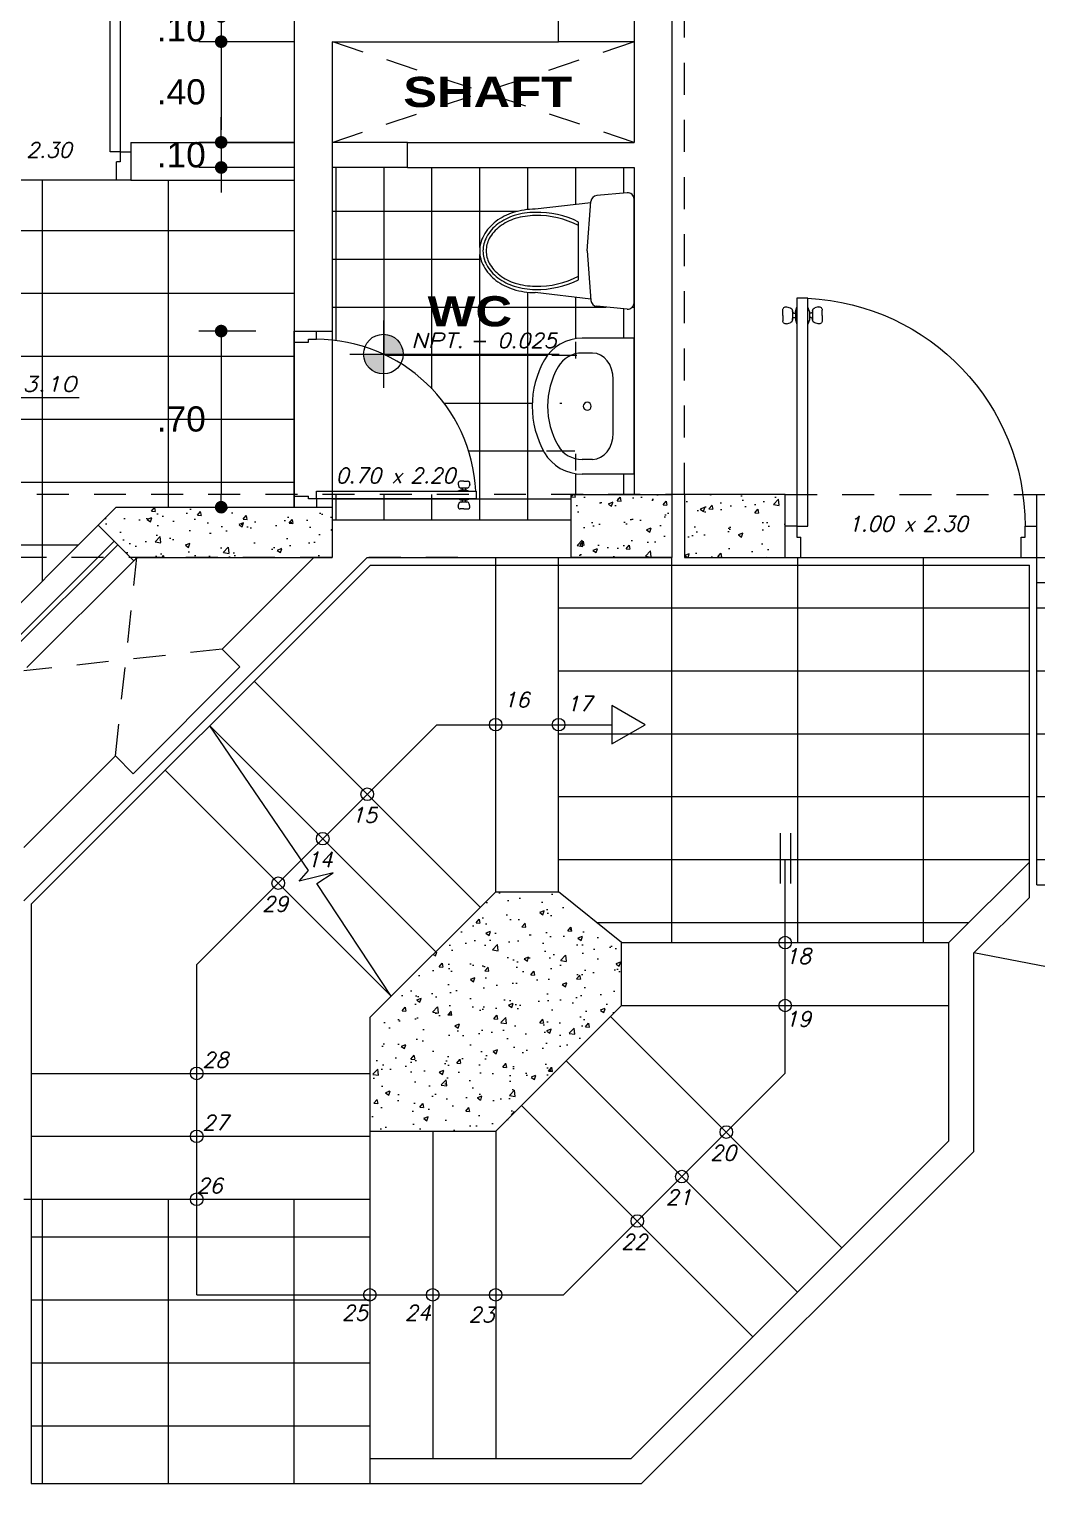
# Model space of a CAD drawing. Header units: millimetres. Extents: x 2178 to 2304, y 1220 to 1359.
# Drawn here: x 2192.02 to 2196.02, y 1290.29 to 1296.07 of the extents above; entities that cross this region are included whole.
import ezdxf
from ezdxf.enums import TextEntityAlignment as Align

# ---------------------------------------------------------------- set-up
doc = ezdxf.new("R2010")
doc.units = ezdxf.units.MM
doc.linetypes.add('HIDDEN', pattern=[9.524999999999999, 6.35, -3.175])
doc.layers.get('0').update_dxf_attribs({"lineweight": 0})
for name, color, linetype, lineweight in [('carpinteria', 12, 'Continuous', 5), ('COTAS', 40, 'Continuous', 20), ('Mobiliario', 52, 'Continuous', 5), ('PLUMA 1', 46, 'Continuous', 13), ('PLUMA 2', 94, 'Continuous', 15), ('PLUMA 7', 10, 'Continuous', 0), ('PLUMA4', 160, 'Continuous', 40), ('PROY', 13, 'HIDDEN', 13), ('TEXTO', 5, 'Continuous', 18), ('TEXTOS', 42, 'Continuous', 13)]:
    doc.layers.add(name, color=color, linetype=linetype, lineweight=lineweight)
doc.layers.add('pisos....', color=7, linetype='Continuous', lineweight=5, true_color=0x7c7f7e)
doc.styles.add('ARIAL', font='arial.ttf')
doc.styles.add('ARIAL-N', font='arialbd.ttf')
doc.styles.add('SIMPLEX', font='simplex.shx', dxfattribs={"width": 1.2, "oblique": 15})
doc.dimstyles.new('RPM 50', dxfattribs={"dimtxt": 0.1, "dimasz": 0.05, "dimexe": 0.08849999999999973, "dimexo": 0.1535, "dimgap": 0.07099999999999997, "dimtad": 2, "dimtih": 1, "dimtoh": 1, "dimzin": 4, "dimdsep": 46, "dimtxsty": 'ARIAL', "dimblk": 'DOT', "dimcen": 0.4, "dimdle": 0.25, "dimclrd": 8, "dimclre": 8, "dimclrt": 9, "dimadec": 0, "dimazin": 0, "dimtfac": 1, "dimtix": 1, "dimtmove": 0, "dimatfit": 3, "dimldrblk": 'DOT', "dimfxl": 0.5, "dimfxlon": 1, "dimlwd": 0, "dimlwe": 0, "dimarcsym": 0})
pattern_1 = [(0, (1020.136031399712, -473.2546719146419), (0, 0.1905), []), (90, (1020.136031399712, -473.2546719146419), (-0.1905, 1.166437552015814e-17), [])]
pattern_2 = [(49.99999999999999, (1025.586031399713, -476.7046719146419), (0.182184668996004, -0.01593908553890309), [0.01905, -0.20955]), (355, (1025.586031399713, -476.7046719146419), (-0.03524342142496934, 0.1910568452390352), [0.01524, -0.16764058417]), (100.4514447, (1025.601213406713, -476.7060001681421), (0.1469412470903533, 0.1751177519121951), [0.01619000879999998, -0.1780902445999998]), (46.18420000000001, (1025.586031399713, -476.653871914642), (0.2710790408921299, -0.04204232793272715), [0.028575, -0.314325]), (96.63555760999992, (1025.608621299713, -476.657375414642), (0.237404134051503, 0.2474261245977215), [0.02428502314, -0.26713560816]), (351.1841511700001, (1025.586031399713, -476.653871914642), (0.237404134064977, 0.2474261245855326), [0.02285996707, -0.25145973192]), (21, (1025.611431399713, -476.666571914642), (0.1516143912691325, -0.1022651981870876), [0.01905, -0.20955]), (326.0000000000001, (1025.611431399713, -476.666571914642), (0.06180202834764707, 0.1841879661223193), [0.01524, -0.16764]), (71.45144499999999, (1025.624065932313, -476.6750940145419), (0.2134164192787162, 0.08192276888590524), [0.0161900088, -0.1780899376]), (37.50000000000001, (1025.586031399713, -476.7046719146419), (0.003088603250591816, 0.0845550388731531), [0, -0.165608, 0, -0.17018, 0, -0.168275]), (7.499999999999999, (1025.586031399713, -476.7046719146419), (0.06681966251030574, 0.1001805748181195), [0, -0.09702799999999999, 0, -0.161798, 0, -0.06413500000000001]), (327.5, (1025.529389399713, -476.7046719146419), (0.1355905951668714, -0.005728743992673458), [0, -0.0635, 0, -0.19812, 0, -0.26289]), (317.5, (1025.503989399713, -476.7046719146419), (0.148129181386018, 0.02542649103333302), [0, -0.08255, 0, -0.131572, 0, -0.18669])]

# ---------------------------------------------------------------- blocks, each defined once
blk = doc.blocks.new('puerta de 0.80')
for p, q in [((0, 0.7578726278069325), (0, 0.8078726278070008)), ((0, 0.05787262780700075), (0, 0.8078726278070008)), ((0.1000000000000227, 0.770372627806978), (0.1000000000000227, 0.8078726278070008)), ((0, 0.7578726278069325), (0.06500000000005457, 0.7578726278069325)), ((0.06500000000005457, 0.7578726278069325), (0.06500000000005457, 0.770372627806978)), ((0.06500000000005457, 0.770372627806978), (0.1000000000000227, 0.770372627806978)), ((0.743372223558481, 0.1131570363396577), (0.7462233707656196, 0.1025164101029077)), ((0.7699992280930701, 0.1257452267906274), (0.753031481821381, 0.1257452267906274)), ((0.7820575276252839, 0.09510460055400927), (0.7558826290285197, 0.09510460055400927)), ((0.7558826290285197, 0.09510460055400927), (0.7579409285608563, 0.09510460055400927)), ((0.7699992280930701, 0.1257452267906274), (0.7869669743646455, 0.1257452267906274)), ((0.7841158271576205, 0.09510460055400927), (0.7820575276252839, 0.09510460055400927)), ((0.7966262326275455, 0.1131570363396577), (0.7937750854204069, 0.1025164101029077)), ((0, 0.007872627806932542), (0, 0.05787262780700075)), ((0, 0.05787262780700075), (0.06500000000005457, 0.05787262780700075)), ((0.06500000000005457, 0.04537262780695528), (0.06500000000005457, 0.05787262780700075)), ((0.1000000000000227, 0.08037262780703713), (0.8250000000000455, 0.08037262780703713)), ((0.1000000000000227, 0.04537262780695528), (0.1000000000000227, 0.08037262780703713)), ((0.7820575276252839, 0.08545825626470105), (0.7558826290285197, 0.08545825626470105)), ((0.762940928560738, 0.09010460055401381), (0.762940928560738, 0.08545825626470105)), ((0.7770575276252885, 0.09010460055401381), (0.7770575276252885, 0.08545825626470105)), ((0.8250000000000455, 0.08037262780703713), (0.8250000000000455, 0.04537262780695528)), ((0.1000000000000227, 0.04537262780695528), (0.06500000000005457, 0.04537262780695528)), ((0.8250000000000455, 0.04537262780695528), (0.1000000000000227, 0.04537262780695528)), ((0.1000000000000227, 0.04537262780695528), (0.1000000000000227, 0.007872627806932542)), ((0.743372223558481, 0.01258821927433473), (0.7462233707656196, 0.02322884551108473)), ((0.7699992280930701, 2.882325134123676e-08), (0.753031481821381, 2.882325134123676e-08)), ((0.7820575276252839, 0.04028699934929136), (0.7558826290285197, 0.04028699934929136)), ((0.7820575276252839, 0.03064065505998315), (0.7558826290285197, 0.03064065505998315)), ((0.7558826290285197, 0.03064065505998315), (0.7579409285608563, 0.03064065505998315)), ((0.762940928560738, 0.0356406550599786), (0.762940928560738, 0.04028699934929136)), ((0.7699992280930701, 2.882325134123676e-08), (0.7869669743646455, 2.882325134123676e-08)), ((0.8250000000000455, 0.04537262780695528), (0.7720000000000482, 0.04537262780695528)), ((0.7770575276252885, 0.0356406550599786), (0.7770575276252885, 0.04028699934929136)), ((0.7841158271576205, 0.03064065505998315), (0.7820575276252839, 0.03064065505998315)), ((0.7966262326275455, 0.01258821927433473), (0.7937750854204069, 0.02322884551108473))]:
    blk.add_line(p, q)
at = {"linetype": 'Continuous', "lineweight": 0}
for p, q in [((0.7558826290285197, 0.08545825626470105), (0.7419099796773025, 0.08037262780692345)), ((0.7820575276252839, 0.08545825626470105), (0.796030176976501, 0.08037262780692345)), ((0.7558826290285197, 0.04028699934929136), (0.7419099796773025, 0.04537262780695528)), ((0.7820575276252839, 0.04028699934929136), (0.796030176976501, 0.04537262780695528))]:
    blk.add_line(p, q, dxfattribs=at)
for centre, radius, start, end in [((0.1000000000000227, 0.04537262780695528), 0.725, 2.767078666097358, 90), ((0.753031481821381, 0.1157452267906365), 0.01, 90, 195.0000000000087), ((0.7558826290285197, 0.1051046005540002), 0.01, 195.0000000001698, 270), ((0.7579409285607426, 0.09010460055401381), 0.005, 0, 90), ((0.7820575276252839, 0.09010460055401381), 0.005, 90, 180), ((0.7841158271575068, 0.1051046005540002), 0.01, 270, 344.9999999998302), ((0.7869669743646455, 0.1157452267906365), 0.01, 344.9999999999912, 90), ((0.753031481821381, 0.01000002882324225), 0.01, 164.9999999999913, 270), ((0.7558826290285197, 0.02064065505999224), 0.01, 90, 164.9999999998302), ((0.7579409285607426, 0.0356406550599786), 0.005, 270, 0), ((0.7820575276252839, 0.0356406550599786), 0.005, 180, 270), ((0.7841158271575068, 0.02064065505999224), 0.01, 15.00000000016984, 90), ((0.7869669743646455, 0.01000002882324225), 0.01, 270, 15.00000000000872)]:
    blk.add_arc(centre, radius, start, end)
blk = doc.blocks.new('P')
at = {"style": 'SIMPLEX', "oblique": 15}
blk.add_text('x', height=0.06, dxfattribs=at).set_placement((-0.01697368369676155, 0.0255492955629677))
blk.add_attdef('L', text='', height=0.06, dxfattribs=at).set_placement((-0.057659880294743, 0.02554929556297481), align=Align.RIGHT)
blk.add_attdef('H', (0.05806964743619147, 0.02554929556297481), '', height=0.06, dxfattribs=at)
blk = doc.blocks.new('LAVATORIO')
at = {"layer": 'PLUMA 1', "linetype": 'Continuous', "lineweight": 20}
for p, q in [((-0.2999934783219942, 0.2071363636785648), (-0.2999934783219942, -0.02195454545901754)), ((-0.2999934783219942, 0.2071363636785648), (0.2999934783219942, 0.2071363636785648)), ((0.2999934783219942, 0.2071363636785648), (0.2999934783219942, -0.02195454545901754)), ((-0.1188260869807323, 0.1148181818415779), (0.1188260869807323, 0.1148181818415779)), ((-0.234782608743501, 0.02386363636850319), (-0.234782608743501, -0.02195454545901754)), ((0.234782608743501, 0.02386363636850319), (0.234782608743501, -0.02195454545901754))]:
    blk.add_line(p, q, dxfattribs=at)
blk.add_circle((0, 0), 0.01750000000356522, dxfattribs=at)
at = {"layer": 'PLUMA 1', "linetype": 'Continuous', "lineweight": 20, "extrusion": (0, 0, -1)}
for centre, major_axis, ratio, start_param, end_param in [((-0.1188260869807323, 0.02386363636850319), (0.1159565217627687, 2.11200665065676e-14), 0.7846746081733931, 3.141592653590338, 4.712388980384833), ((0.1188260869807323, 0.02386363636850319), (-0.1159565217627687, 9.952126509930016e-14), 0.7846746081733929, 1.570796326794223, 3.1415926535887), ((-0.1188521754517069, -0.02195454545901754), (2.795176774598603e-13, 0.1893818215381344), 0.9565217391304283, 3.638567482427635, 4.712388980383277), ((-0.1188521754517069, -0.02195454545901754), (-1.25662522260505e-12, 0.1212000033427651), 0.9565217391302343, 3.638567482442401, 4.712388980394607), ((0.1188521754517069, -0.02195454545901754), (1.256475748923904e-12, 0.1212000033427651), 0.9565217391302343, 1.57079632678498, 2.644617824737187), ((0.1188521754517069, -0.02195454545901754), (-2.791350386132135e-13, 0.1893818215381344), 0.9565217391304283, 1.570796326796306, 2.64461782475195), ((0, 0.2071363636785648), (1.873049312265182e-16, 0.4500000041648561), 0.9565217391303545, 2.644617814432515, 3.638567492747071), ((0, 0.2071363636785648), (-2.207522384136759e-16, 0.3818181859691521), 0.9565217391303741, 2.64461781258921, 3.638567494590378)]:
    blk.add_ellipse(centre, major_axis=major_axis, ratio=ratio, start_param=start_param, end_param=end_param, dxfattribs=at)
blk = doc.blocks.new('A$C17BD6781')
at = {"layer": 'Mobiliario', "linetype": 'Continuous'}
for p, q in [((0.0470258381902795, 0.2024778968581415), (0.07702583819028064, 0.4624778968581325)), ((0.4970258381902681, 0.2024778968581415), (0.467025838190267, 0.4624778968581325)), ((0.2720258381902738, 0.2200000207519395), (0.04046188830088226, 0.2019667219995256)), ((0.1371245447934086, 0.2600000207519599), (0.406927131587139, 0.2600000207519599)), ((0.2720258381902738, 0.2200000207519395), (0.5035897880796654, 0.2019667219995256)), ((2.658856601556181e-08, 0.03271609313324575), (0.01291432294007677, 0.1747733529997788)), ((0.5440516497919816, 0.03271609313324575), (0.5311373534404709, 0.1747733529997788)), ((0.0298768227825974, 2.075196903206233e-08), (0.5141748535979502, 2.075196903206233e-08))]:
    blk.add_line(p, q, dxfattribs=at)
for points in [[(0.467025838190267, 0.4624778968581325, 0.07568148098942781), (0.4514763274974598, 0.564619449634364, 0.08594715031423093), (0.409911660521658, 0.6457161817953931, 0.1060218382171382), (0.3436150782673906, 0.7032144903049868, 0.1264657149685374), (0.2720258381902738, 0.7216159645624032, 0.1264657149685252), (0.2004365981131571, 0.7032144903049868, 0.1060218382171112), (0.1341400158588897, 0.6457161817953931, 0.08594715031425326), (0.09257534888308783, 0.564619449634364, 0.07568148098944026), (0.07702583819028064, 0.4624778968581325, 0.07568148098943636)], [(0.4520258381902806, 0.4624778968581325, 0.0756814809893859), (0.4371558434836231, 0.5601558482174767, 0.08594715031428633), (0.3979260275471859, 0.6366970575473658, 0.1060218382171535), (0.3363817185640983, 0.6900737708649274, 0.1264657149685132), (0.2720258381902738, 0.7066159645624168, 0.1264657149686313), (0.2076699578163925, 0.6900737708648705, 0.1060218382170392), (0.1461256488333618, 0.6366970575473658, 0.08594715031415015), (0.1068958328969813, 0.5601558482175903, 0.07568148098951734), (0.092025838190267, 0.4624778968581325, 0.07568148098951734)], [(0.4370258381902659, 0.4624778968581325, 0.07568148098938046), (0.422835359469758, 0.5556922468005894, 0.08594715031429338), (0.3859403945727138, 0.6276779332993385, 0.1060218382171472), (0.3291483588608344, 0.6769330514248111, 0.1264657149685263), (0.2720258381902738, 0.6916159645624305, 0.1264657149686292), (0.2149033175196564, 0.6769330514248111, 0.1060218382170225), (0.1581112818078338, 0.6276779332993385, 0.08594715031417827), (0.1212163169108464, 0.5556922468007031, 0.07568148098950629), (0.1070258381902818, 0.4624778968581325, 0.07568148098950629)]]:
    blk.add_lwpolyline(points, format="xyb", dxfattribs=at)
for centre, radius, start, end in [((0.5137349313203856, 0.4501454030077241), 0.4218893808016409, 178.3249151335759, 206.7885795011672), ((0.5137349313203856, 0.4501454030077241), 0.4068893808016409, 178.3249151335759, 207.8601275501853), ((0.03031674506016202, 0.4501454030077241), 0.4068893808016409, 332.1398724498131, 1.675084866424104), ((0.03031674506016202, 0.4501454030077241), 0.4218893808016409, 333.2114204988328, 1.675084866424104), ((0.04279111913410816, 0.1720572806184748), 0.03, 94.45298473469602, 174.8055710922652), ((0.5012605572464395, 0.1720572806184748), 0.03, 5.194428907734862, 85.54701526530398), ((0.0298768227825974, 0.03000002075194175), 0.03, 174.8055710922652, 270), ((0.5141748535979502, 0.03000002075194175), 0.03, 270, 5.194428907734862)]:
    blk.add_arc(centre, radius, start, end, dxfattribs=at)
blk = doc.blocks.new('N')
at = {"linetype": 'Continuous'}
h = blk.add_hatch(color=256, dxfattribs=at)
h.paths.add_polyline_path([(0, 0.1000000000000085), (0, 0), (0.1000000000000014, 0, 0.4142135623730981)])
h.paths.add_polyline_path([(-0.1000000000000014, 0, 0.4142135623730981), (0, -0.1000000000000085), (0, 0)])
for points in [[(0, 0.1700000000000017), (0, -0.1700000000000017)], [(-0.1700000000000017, 0), (0.8870854846603891, 0)]]:
    blk.add_lwpolyline(points)
blk.add_circle((0, 0), 0.1)
at = {"color": 64, "style": 'SIMPLEX', "oblique": 15, "width": 1.2}
blk.add_text('NPT.', height=0.075, dxfattribs=at).set_placement((0.1397908554024241, 0.03140925992012455))
at = {"color": 64, "style": 'SIMPLEX', "oblique": 15, "width": 1.062312430358449}
blk.add_attdef('NIV', text='', height=0.075, dxfattribs=at).set_placement((0.434891932751043, 0.03140925992012455), (0.8749927967566862, 0.03140925992012455), align=Align.FIT)
blk = doc.blocks.new('_DOT')
at = {"color": 0, "linetype": 'ByBlock'}
blk.add_line((-0.5, 0), (-1, 0), dxfattribs=at)
at = {"color": 0, "linetype": 'ByBlock', "const_width": 0.5}
blk.add_lwpolyline([(-0.25, 0, 1), (0.25, 0, 1)], format="xyb", close=True, dxfattribs=at)
blk = doc.blocks.new('*D1248')
at = {"color": 8, "lineweight": 0, "transparency": 16777216}
for p, q in [((2192.778770193509, 1296.171513211598), (2192.778770193509, 1296.221513211598)), ((2193.065748934217, 1296.121513211598), (2192.690270193509, 1296.121513211598)), ((2192.778770193509, 1296.121513211598), (2192.778770193509, 1296.021513211598)), ((2193.065748934217, 1296.021513211598), (2192.690270193509, 1296.021513211598)), ((2192.778770193509, 1295.971513211598), (2192.778770193509, 1295.921513211598))]:
    blk.add_line(p, q, dxfattribs=at)
at = {"layer": 'Defpoints', "color": 0, "transparency": 16777216}
for p in [(2193.219248934217, 1296.121513211598), (2192.778770193509, 1296.021513211598), (2193.219248934217, 1296.021513211598)]:
    blk.add_point(p, dxfattribs=at)
at = {"color": 8, "lineweight": 0, "transparency": 16777216, "xscale": 0.05, "yscale": 0.05, "zscale": 0.05}
for p, rotation in [((2192.778770193509, 1296.121513211598), 270), ((2192.778770193509, 1296.021513211598), 90)]:
    blk.add_blockref('_DOT', p, dxfattribs=dict(at, rotation=rotation))
at = {"color": 9, "transparency": 16777216, "insert": (2192.620355459539, 1296.071513211597), "char_height": 0.1, "attachment_point": 5, "style": 'ARIAL'}
blk.add_mtext('.10', dxfattribs=at)
blk = doc.blocks.new('*D1249')
at = {"color": 8, "lineweight": 0, "transparency": 16777216}
for p, q in [((2193.065748934217, 1296.021513211598), (2192.690270193509, 1296.021513211598)), ((2192.778770193509, 1295.971513211598), (2192.778770193509, 1295.671513211598)), ((2193.065748934217, 1295.621513211598), (2192.690270193509, 1295.621513211598))]:
    blk.add_line(p, q, dxfattribs=at)
at = {"layer": 'Defpoints', "color": 0, "transparency": 16777216}
for p in [(2193.219248934217, 1296.021513211598), (2192.778770193509, 1295.621513211598), (2193.219248934217, 1295.621513211598)]:
    blk.add_point(p, dxfattribs=at)
at = {"color": 8, "lineweight": 0, "transparency": 16777216, "xscale": 0.05, "yscale": 0.05, "zscale": 0.05}
for p, rotation in [((2192.778770193509, 1296.021513211598), 90), ((2192.778770193509, 1295.621513211598), 270)]:
    blk.add_blockref('_DOT', p, dxfattribs=dict(at, rotation=rotation))
at = {"color": 9, "transparency": 16777216, "insert": (2192.620355459539, 1295.821513211597), "char_height": 0.1, "attachment_point": 5, "style": 'ARIAL'}
blk.add_mtext('.40', dxfattribs=at)
blk = doc.blocks.new('*D1250')
at = {"color": 8, "lineweight": 0, "transparency": 16777216}
for p, q in [((2192.778770193509, 1295.671513211598), (2192.778770193509, 1295.721513211598)), ((2193.065748934217, 1295.621513211598), (2192.690270193509, 1295.621513211598)), ((2192.778770193509, 1295.621513211598), (2192.778770193509, 1295.521513211598)), ((2193.065748934217, 1295.521513211598), (2192.690270193509, 1295.521513211598)), ((2192.778770193509, 1295.471513211598), (2192.778770193509, 1295.421513211598))]:
    blk.add_line(p, q, dxfattribs=at)
at = {"layer": 'Defpoints', "color": 0, "transparency": 16777216}
for p in [(2193.219248934217, 1295.621513211598), (2192.778770193509, 1295.521513211598), (2193.219248934217, 1295.521513211598)]:
    blk.add_point(p, dxfattribs=at)
at = {"color": 8, "lineweight": 0, "transparency": 16777216, "xscale": 0.05, "yscale": 0.05, "zscale": 0.05}
for p, rotation in [((2192.778770193509, 1295.621513211598), 270), ((2192.778770193509, 1295.521513211598), 90)]:
    blk.add_blockref('_DOT', p, dxfattribs=dict(at, rotation=rotation))
at = {"color": 9, "transparency": 16777216, "insert": (2192.620355459539, 1295.571513211597), "char_height": 0.1, "attachment_point": 5, "style": 'ARIAL'}
blk.add_mtext('.10', dxfattribs=at)
blk = doc.blocks.new('*D1251')
at = {"color": 8, "lineweight": 0, "transparency": 16777216}
for p, q in [((2192.915748934217, 1294.871513211599), (2192.690270193509, 1294.871513211599)), ((2192.778770193509, 1294.821513211599), (2192.778770193509, 1294.221513211598)), ((2192.778770193509, 1294.171513211598), (2192.867270193508, 1294.171513211598))]:
    blk.add_line(p, q, dxfattribs=at)
at = {"layer": 'Defpoints', "color": 0, "transparency": 16777216}
for p in [(2193.069248934217, 1294.871513211599), (2192.778770193505, 1294.171513211598), (2192.778770193509, 1294.171513211598)]:
    blk.add_point(p, dxfattribs=at)
at = {"color": 8, "lineweight": 0, "transparency": 16777216, "xscale": 0.05, "yscale": 0.05, "zscale": 0.05}
for p, rotation in [((2192.778770193509, 1294.871513211599), 90), ((2192.778770193509, 1294.171513211598), 270)]:
    blk.add_blockref('_DOT', p, dxfattribs=dict(at, rotation=rotation))
at = {"color": 9, "transparency": 16777216, "insert": (2192.620355459539, 1294.521513211597), "char_height": 0.1, "attachment_point": 5, "style": 'ARIAL'}
blk.add_mtext('.70', dxfattribs=at)
blk = doc.blocks.new('F1')
for points in [[(-0.1000000000000014, 0.01999999999999602), (0.1000000000000085, 0.01999999999999602)], [(-0.09999999999999432, -0.02000000000000313), (0.1000000000000014, -0.02000000000000313)]]:
    blk.add_lwpolyline(points)

msp = doc.modelspace()

# ---------------------------------------------------------------- hatches: boundary and pattern name
h = msp.add_hatch()
h.set_pattern_fill('NET', color=256, scale=0.06)
h.set_pattern_definition(pattern_1)
h.paths.add_polyline_path([(2194.169248934216, 1294.221513211598), (2193.219248934216, 1294.221513211598), (2193.219248934216, 1294.171513211598), (2193.219248934216, 1294.121513211598), (2194.169248934216, 1294.121513211598)])
h.paths.add_polyline_path([(2193.749174270888, 1294.199875786698), (2193.749174270888, 1294.195810235444, 0.464648955452275), (2193.754160755026, 1294.191354002557, -0.3779349762624743), (2193.763802133959, 1294.184949902089), (2193.766296887765, 1294.175639354132, -0.4931454260358821), (2193.757845036785, 1294.164624687487), (2193.742998258797, 1294.164624687487), (2193.72815148081, 1294.164624687487, -0.493145426028799), (2193.71969962983, 1294.175639354132), (2193.722194383636, 1294.184949902089, -0.3394542588673253), (2193.730646234616, 1294.191435235444), (2193.732447246707, 1294.191435235444, 0.414213562373095), (2193.736822246707, 1294.195810235444), (2193.736822246707, 1294.199875786698)], flags=16)
h = msp.add_hatch()
h.set_pattern_fill('AR-CONC', color=256, scale=0.001)
h.set_pattern_definition(pattern_2)
h.paths.add_polyline_path([(2194.569248934216, 1293.971513211598), (2194.569248934216, 1294.221513211598), (2194.169248934216, 1294.221513211598), (2194.169248934216, 1293.971513211598)])
h = msp.add_hatch()
h.set_pattern_fill('AR-CONC', color=256, scale=0.001)
h.set_pattern_definition(pattern_2)
h.paths.add_polyline_path([(2194.619248934216, 1293.971513211598), (2195.019248934216, 1293.971513211598), (2195.019248934216, 1294.221513211598), (2194.619248934216, 1294.221513211598)])
h = msp.add_hatch()
h.set_pattern_fill('AR-CONC', color=256, scale=0.001)
h.set_pattern_definition([(49.99999999999999, (1020.136031399712, -446.543280046797), (0.182184668996004, -0.01593908553890309), [0.01905, -0.20955]), (355, (1020.136031399712, -446.543280046797), (-0.03524342142496934, 0.1910568452390352), [0.01524, -0.16764058417]), (100.4514447, (1020.151213406712, -446.5446083002971), (0.1469412470903533, 0.1751177519121951), [0.01619000879999999, -0.1780902445999999]), (46.18420000000001, (1020.136031399712, -446.492480046797), (0.2710790408921299, -0.04204232793272715), [0.028575, -0.314325]), (96.63555760999992, (1020.158621299712, -446.4959835467971), (0.237404134051503, 0.2474261245977215), [0.02428502314, -0.26713560816]), (351.1841511700001, (1020.136031399712, -446.492480046797), (0.237404134064977, 0.2474261245855326), [0.02285996707, -0.25145973192]), (21, (1020.161431399712, -446.505180046797), (0.1516143912691325, -0.1022651981870876), [0.01905, -0.20955]), (326.0000000000001, (1020.161431399712, -446.505180046797), (0.06180202834764707, 0.1841879661223193), [0.01524, -0.16764]), (71.45144499999999, (1020.174065932312, -446.5137021466969), (0.2134164192787162, 0.08192276888590524), [0.0161900088, -0.1780899376]), (37.50000000000001, (1020.136031399712, -446.543280046797), (0.003088603250591816, 0.0845550388731531), [0, -0.165608, 0, -0.17018, 0, -0.168275]), (7.499999999999999, (1020.136031399712, -446.543280046797), (0.06681966251030574, 0.1001805748181195), [0, -0.09702799999999999, 0, -0.161798, 0, -0.06413500000000001]), (327.5, (1020.079389399712, -446.543280046797), (0.1355905951668714, -0.005728743992673458), [0, -0.0635, 0, -0.19812, 0, -0.26289]), (317.5, (1020.053989399712, -446.543280046797), (0.148129181386018, 0.02542649103333302), [0, -0.08255, 0, -0.131572, 0, -0.18669])])
h.paths.add_polyline_path([(2193.219248934216, 1294.171513211598), (2192.361406221741, 1294.171513211598), (2192.289959612335, 1294.100066602191), (2192.418513002928, 1293.971513211598), (2193.219248934216, 1293.971513211598)])
h = msp.add_hatch()
h.set_pattern_fill('AR-CONC', color=256, scale=0.001)
h.set_pattern_definition([(49.99999999999999, (1020.136031399712, -473.2546719146419), (0.182184668996004, -0.01593908553890309), [0.01905, -0.20955]), (355, (1020.136031399712, -473.2546719146419), (-0.03524342142496934, 0.1910568452390352), [0.01524, -0.16764058417]), (100.4514447, (1020.151213406712, -473.256000168142), (0.1469412470903533, 0.1751177519121951), [0.01619000879999999, -0.1780902445999999]), (46.18420000000001, (1020.136031399712, -473.2038719146419), (0.2710790408921299, -0.04204232793272715), [0.028575, -0.314325]), (96.63555760999992, (1020.158621299712, -473.207375414642), (0.237404134051503, 0.2474261245977215), [0.02428502314, -0.26713560816]), (351.1841511700001, (1020.136031399712, -473.2038719146419), (0.237404134064977, 0.2474261245855326), [0.02285996707, -0.25145973192]), (21, (1020.161431399712, -473.2165719146419), (0.1516143912691325, -0.1022651981870876), [0.01905, -0.20955]), (326.0000000000001, (1020.161431399712, -473.2165719146419), (0.06180202834764707, 0.1841879661223193), [0.01524, -0.16764]), (71.45144499999999, (1020.174065932312, -473.2250940145418), (0.2134164192787162, 0.08192276888590524), [0.0161900088, -0.1780899376]), (37.50000000000001, (1020.136031399712, -473.2546719146419), (0.003088603250591816, 0.0845550388731531), [0, -0.165608, 0, -0.17018, 0, -0.168275]), (7.499999999999999, (1020.136031399712, -473.2546719146419), (0.06681966251030574, 0.1001805748181195), [0, -0.09702799999999999, 0, -0.161798, 0, -0.06413500000000001]), (327.5, (1020.079389399712, -473.2546719146419), (0.1355905951668714, -0.005728743992673458), [0, -0.0635, 0, -0.19812, 0, -0.26289]), (317.5, (1020.053989399712, -473.2546719146419), (0.148129181386018, 0.02542649103333302), [0, -0.08255, 0, -0.131572, 0, -0.18669])])
h.paths.add_polyline_path([(2194.369248934216, 1292.191513211598), (2194.369248934216, 1292.441513211598), (2194.119248934216, 1292.643228940351), (2193.869248934216, 1292.643228940351), (2193.369248934216, 1292.143228940351), (2193.369248934216, 1291.691513211598), (2193.869248934216, 1291.691513211598)])
at = {"layer": 'pisos....'}
h = msp.add_hatch(dxfattribs=at)
h.set_pattern_fill('NET', color=256, scale=0.06)
h.set_pattern_definition(pattern_1)
edge = h.paths.add_edge_path()
edge.add_line((2193.219248934216, 1294.871513211598), (2193.219248934216, 1294.835614386156))
edge.add_arc((2193.156748934216, 1294.204325711598), 0.6343750000001274, 2.76707866610559, 84.34592333882102, ccw=False)
edge.add_line((2193.790384278874, 1294.234950711598), (2193.791123934216, 1294.234950711598))
edge.add_line((2193.791123934216, 1294.234950711598), (2193.791123934216, 1294.221513211598))
edge.add_line((2193.791123934216, 1294.221513211598), (2194.419248934216, 1294.221513211598))
edge.add_line((2194.419248934216, 1294.221513211598), (2194.419248934216, 1294.302894972833))
edge.add_line((2194.419248934216, 1294.302894972833), (2194.212918516481, 1294.302894972833))
edge.add_ellipse((2194.213067115992, 1294.465922145416), major_axis=(0.1704436393843569, 2.49983864526988e-13), ratio=0.9565217391305934, start_angle=208.4745602166175, end_angle=269.9999999999196, ccw=False)
edge.add_ellipse((2194.419248934216, 1294.572889103323), major_axis=(-0.4050000037482276, 4.744386080289655e-16), ratio=0.9565217391312869, start_angle=-28.474560807873104, end_angle=28.474560807873274, ccw=False)
edge.add_ellipse((2194.213067115992, 1294.679856061229), major_axis=(-0.170443639384357, 2.499081723458499e-13), ratio=0.956521739130593, start_angle=-89.99999999991968, end_angle=-28.47456021661759, ccw=False)
edge.add_line((2194.212918516482, 1294.842883233812), (2194.419248934216, 1294.842883233812))
edge.add_line((2194.419248934216, 1294.842883233812), (2194.419248934216, 1294.984324611419))
edge.add_arc((2194.393748934216, 1294.984324611419), 0.02549999999999673, -95.19442890754982, 0, ccw=False)
edge.add_line((2194.391440272692, 1294.958929334654), (2194.270691601806, 1294.969906486553))
edge.add_arc((2194.27300026333, 1294.995301763318), 0.0255000000000944, 184.4529847348701, 264.80557109245024, ccw=False)
edge.add_line((2194.247577238156, 1294.99332191711), (2194.247142739526, 1294.998901274516))
edge.add_line((2194.247142739526, 1294.998901274516), (2194.026142739526, 1295.024401274516))
edge.add_arc((2194.026142739526, 1295.316162271135), 0.2917609966196871, 252.68808428414792, 270, ccw=False)
edge.add_arc((2194.006863726491, 1295.254309795482), 0.2269735820387948, 233.0387361214157, 252.6880842841864, ccw=False)
edge.add_arc((2193.977338286525, 1295.215073049527), 0.177868858861434, 208.830754681469, 233.0387361213607, ccw=False)
edge.add_arc((2193.932063328993, 1295.190151274516), 0.1261879470156083, 180.0000000001032, 208.8307546814521, ccw=False)
edge.add_arc((2193.932063328993, 1295.190151274515), 0.1261879470160389, 151.1692453179555, 179.9999999998968, ccw=False)
edge.add_arc((2193.977338286524, 1295.165229499504), 0.1778688588609801, 126.96126387970901, 151.1692453179983, ccw=False)
edge.add_arc((2194.006863726492, 1295.12599275355), 0.2269735820391569, 107.3119157153069, 126.96126387969781, ccw=False)
edge.add_arc((2194.026142739526, 1295.064140277896), 0.2917609966197344, 90, 107.31191571531679, ccw=False)
edge.add_line((2194.026142739526, 1295.355901274516), (2194.247142739526, 1295.381401274516))
edge.add_line((2194.247142739526, 1295.381401274516), (2194.247577238156, 1295.386980631922))
edge.add_arc((2194.27300026333, 1295.385000785713), 0.0255000000000944, 95.19442890754982, 175.5470152651299, ccw=False)
edge.add_line((2194.270691601806, 1295.410396062478), (2194.391440272692, 1295.421373214377))
edge.add_arc((2194.393748934216, 1295.395977937612), 0.02549999999999673, 0, 95.19442890754982, ccw=False)
edge.add_line((2194.419248934216, 1295.395977937612), (2194.419248934216, 1295.521513211598))
edge.add_line((2194.419248934216, 1295.521513211598), (2193.519248934216, 1295.521513211598))
edge.add_line((2193.519248934216, 1295.521513211598), (2193.219248934216, 1295.521513211598))
edge.add_line((2193.219248934216, 1295.521513211598), (2193.219248934216, 1294.871513211598))

# ---------------------------------------------------------------- linework, layer by layer
for points in [[(2194.419248934216, 1296.021513211598), (2194.119248934216, 1296.021513211598)], [(2193.519248934216, 1295.621513211598), (2193.219248934216, 1295.621513211598)], [(2193.519248934216, 1295.521513211598), (2193.219248934216, 1295.521513211598)], [(2193.069248934216, 1294.871513211598), (2193.069248934216, 1294.171513211598)], [(2193.219248934216, 1294.871513211598), (2193.219248934216, 1294.171513211598)], [(2191.865695543623, 1293.675802533479), (2192.289959612335, 1294.100066602191)], [(2191.929335153929, 1293.612162923173), (2192.353599222641, 1294.036426991885)], [(2191.943477289553, 1293.598020787549), (2192.367741358265, 1294.022284856261)], [(2192.00711689986, 1293.534381177242), (2192.431380968573, 1293.958645245954)]]:
    msp.add_lwpolyline(points)
msp.add_lwpolyline([(2199.319248934216, 1293.871513211598), (2196.019248934216, 1293.871513211598), (2196.019248934216, 1294.221513211598), (2199.319248934216, 1294.221513211598)], close=True)
for points in [[(2192.069248934209, 1293.879355924066), (2192.069248934207, 1295.471513211598)], [(2192.56924893421, 1294.171513211598), (2192.569248934207, 1295.471513211599)], [(2190.906380968573, 1295.271513211598), (2193.069248934216, 1295.271513211598)], [(2190.656380968572, 1295.021513211598), (2193.069248934216, 1295.021513211598)], [(2190.594248934216, 1294.771513211598), (2193.069248934216, 1294.771513211598)], [(2190.594248934216, 1294.521513211598), (2193.069248934216, 1294.521513211598)], [(2190.594248934216, 1294.271513211598), (2193.069248934216, 1294.271513211598)], [(2190.594248934216, 1294.021513211598), (2192.211406221742, 1294.021513211598)], [(2194.569248934201, 1292.441513211598), (2194.569248934197, 1293.971513211596)], [(2195.069248934201, 1292.441513211598), (2195.069248934197, 1293.971513211597)], [(2195.5692489342, 1292.441513211598), (2195.569248934197, 1293.971513211598)], [(2194.119248934216, 1293.771513211598), (2195.989248934215, 1293.771513211598)], [(2196.019248934216, 1293.771513211598), (2209.169248934216, 1293.771513211598)], [(2194.119248934216, 1293.521513211598), (2195.989248934215, 1293.521513211598)], [(2196.019248934216, 1293.521513211598), (2209.169248934216, 1293.521513211598)], [(2194.119248934216, 1293.271513211598), (2195.989248934215, 1293.271513211598)], [(2196.019248934216, 1293.271513211598), (2209.169248934216, 1293.271513211598)], [(2194.119248934216, 1293.021513211598), (2195.989248934215, 1293.021513211598)], [(2196.019248934216, 1293.021513211598), (2209.169248934216, 1293.021513211598)], [(2194.119248934216, 1292.771513211598), (2195.989248934215, 1292.771513211598)], [(2194.270099501875, 1292.521513211598), (2195.749248934217, 1292.521513211598)], [(2211.227827577979, 1289.421513211598), (2195.769248934216, 1292.40009185536)], [(2192.06924893421, 1290.291513211598), (2192.069248934207, 1291.4215132116)], [(2192.56924893421, 1290.291513211598), (2192.569248934207, 1291.421513211601)], [(2193.06924893421, 1290.291513211598), (2193.069248934207, 1291.421513211603)], [(2192.024248934217, 1291.271513211598), (2193.369248934216, 1291.271513211598)], [(2192.024248934218, 1291.021513211598), (2193.369248934216, 1291.021513211598)], [(2192.024248934218, 1290.771513211598), (2193.369248934216, 1290.771513211598)], [(2192.024248934219, 1290.521513211598), (2193.369248934216, 1290.521513211598)]]:
    msp.add_lwpolyline(points, dxfattribs=at)
at = {"layer": 'PLUMA 1'}
msp.add_line((2195.019248934216, 1291.922274396055), (2195.019248934216, 1292.771513211598), dxfattribs=at)
for points in [[(2192.681748934216, 1292.353754552457), (2193.635365457733, 1293.307371075974)], [(2193.454469713603, 1292.228449719737), (2193.159241775476, 1292.676274240587), (2193.224044373661, 1292.718995298851), (2193.088972243114, 1292.685166438564), (2193.125620451967, 1292.727273658823), (2192.733220796793, 1293.30325202714)], [(2193.635365457733, 1293.307371075974), (2194.331218494802, 1293.307371075975)], [(2192.681748934216, 1291.041513211598), (2192.681748934216, 1292.353754552457)], [(2194.138487749759, 1291.041513211598), (2195.019248934216, 1291.922274396055)], [(2192.681748934216, 1291.041513211598), (2194.138487749759, 1291.041513211598)]]:
    msp.add_lwpolyline(points, dxfattribs=at)
for centre in [(2193.869248934216, 1293.307371075974), (2194.119248934216, 1293.307371075974), (2193.359010298142, 1293.031015916384), (2193.182233602846, 1292.854239221087), (2193.005456907549, 1292.67746252579), (2195.019248934216, 1292.441513211598), (2195.019248934216, 1292.191513211598), (2192.681748934216, 1291.921513211598), (2194.785365457733, 1291.688390919572), (2192.681748934216, 1291.671513211598), (2194.608588762436, 1291.511614224275), (2192.681748934216, 1291.421513211598), (2194.43181206714, 1291.334837528979), (2193.369248934216, 1291.041513211598), (2193.619248934216, 1291.041513211598), (2193.869248934216, 1291.041513211598)]:
    msp.add_circle(centre, 0.025, dxfattribs=at)
at = {"layer": 'PLUMA 2', "color": 40, "linetype": 'Continuous', "lineweight": 20, "flags": 128}
for points in [[(2193.869248934216, 1292.643228940351), (2193.869248934216, 1293.971513211598)], [(2194.119248934216, 1292.643228940351), (2194.119248934216, 1293.971513211598)], [(2192.024248934216, 1292.594280164563), (2193.37148198125, 1293.941513211597)], [(2193.37148198125, 1293.941513211597), (2195.989248934215, 1293.941513211597)], [(2195.989248934215, 1292.620091855359), (2195.989248934215, 1293.941513211597)], [(2196.019248934216, 1292.671513211598), (2196.019248934216, 1293.871513211598)], [(2193.808023104196, 1292.58200311033), (2192.90999749209, 1293.480028722437)], [(2193.631246408899, 1292.405226415034), (2192.733220796793, 1293.30325202714)], [(2193.454469713603, 1292.228449719737), (2192.556444101496, 1293.126475331843)], [(2195.669248934216, 1292.441513211598), (2195.989248934215, 1292.761513211597)], [(2196.019248934216, 1292.771513211598), (2209.169248934216, 1292.771513211598)], [(2196.019248934216, 1292.671513211598), (2209.169248934216, 1292.671513211598)], [(2192.024248934216, 1292.594280164563), (2192.024248934219, 1290.291513211598)], [(2195.769248934216, 1292.40009185536), (2195.989248934215, 1292.620091855359)], [(2194.369248934216, 1292.441513211598), (2195.669248934216, 1292.441513211598)], [(2195.669248934216, 1291.653035580513), (2195.669248934216, 1292.441513211598)], [(2195.769248934216, 1291.611614224275), (2195.769248934216, 1292.40009185536)], [(2194.369248934216, 1292.191513211598), (2195.669248934216, 1292.191513211598)], [(2195.244984865504, 1291.228771511801), (2194.325746049962, 1292.148010327343)], [(2195.068208170208, 1291.051994816504), (2194.148969354665, 1291.971233632047)], [(2192.024248934217, 1291.921513211598), (2193.369248934216, 1291.921513211598)], [(2194.891431474911, 1290.875218121207), (2193.972192659368, 1291.79445693675)], [(2192.024248934217, 1291.671513211598), (2193.369248934216, 1291.671513211598)], [(2193.369248934216, 1291.691513211598), (2193.369248934216, 1290.291513211598)], [(2193.619248934216, 1291.691513211598), (2193.619248934216, 1290.391513211598)], [(2193.869248934216, 1291.691513211598), (2193.869248934216, 1290.391513211598)], [(2194.407726565301, 1290.391513211598), (2195.669248934216, 1291.653035580513)], [(2194.449147921538, 1290.291513211598), (2195.769248934216, 1291.611614224275)], [(2191.994248934216, 1291.421513211598), (2193.369248934216, 1291.421513211598)], [(2193.369248934216, 1290.391513211598), (2194.407726565301, 1290.391513211598)], [(2192.024248934219, 1290.291513211598), (2194.449147921538, 1290.291513211598)]]:
    msp.add_lwpolyline(points, dxfattribs=at)
msp.add_lwpolyline([(2194.463360763238, 1293.307371075974), (2194.331218494802, 1293.383663450227), (2194.331218494802, 1293.231078701722)], close=True, dxfattribs=at)
at = {"layer": 'PLUMA 7'}
for points in [[(2194.569248934216, 1297.671513211598), (2194.569248934216, 1294.221513211598)], [(2194.419248934216, 1297.421513211598), (2194.419248934216, 1295.621513211598)], [(2193.069248934216, 1296.821513211598), (2193.069248934216, 1294.871513211598)], [(2194.119248934216, 1296.021513211598), (2194.119248934216, 1296.121513211598)], [(2193.219248934216, 1296.021513211598), (2194.119248934216, 1296.021513211598)], [(2193.219248934216, 1296.021513211598), (2193.219248934216, 1294.871513211598)], [(2192.419248934216, 1295.621513211598), (2193.069248934216, 1295.621513211598)], [(2192.419248934216, 1295.621513211598), (2192.419248934216, 1295.471513211598)], [(2193.519248934216, 1295.621513211598), (2194.419248934216, 1295.621513211598)], [(2193.519248934216, 1295.521513211598), (2193.519248934216, 1295.621513211598)], [(2192.419248934216, 1295.471513211598), (2193.069248934216, 1295.471513211598)], [(2193.519248934216, 1295.521513211598), (2194.419248934216, 1295.521513211598)], [(2194.419248934216, 1295.521513211598), (2194.419248934216, 1294.221513211598)], [(2193.069248934216, 1294.871513211598), (2193.219248934216, 1294.871513211598)], [(2192.289959612335, 1294.100066602191), (2192.361406221741, 1294.171513211598)], [(2192.361406221741, 1294.171513211598), (2193.219248934216, 1294.171513211598)], [(2193.219248934216, 1294.171513211598), (2193.219248934216, 1293.971513211598)], [(2192.431380968573, 1293.958645245954), (2192.289959612335, 1294.100066602191)], [(2193.219248934216, 1294.121513211598), (2194.169248934216, 1294.121513211598)], [(2191.994248934216, 1292.606706571435), (2193.359055574379, 1293.971513211598)], [(2192.431380968572, 1293.958645245954), (2192.444248934216, 1293.971513211598)], [(2192.444248934216, 1293.971513211598), (2193.219248934216, 1293.971513211598)], [(2192.782718271475, 1293.607307943051), (2193.146923540022, 1293.971513211598)], [(2193.359055574379, 1293.971513211598), (2193.869248934216, 1293.971513211598)], [(2193.869248934216, 1293.971513211598), (2194.569248934216, 1293.971513211598)], [(2192.853428949594, 1293.536597264932), (2192.782718271475, 1293.607307943051)], [(2192.429164880882, 1293.11233319622), (2192.853428949595, 1293.536597264932)], [(2191.994248934216, 1292.818838605792), (2192.358454202763, 1293.183043874338)], [(2192.429164880881, 1293.11233319622), (2192.358454202763, 1293.183043874338)], [(2193.369248934216, 1292.143228940351), (2193.869248934216, 1292.643228940351)], [(2193.869248934216, 1292.643228940351), (2194.119248934216, 1292.643228940351)], [(2194.369248934216, 1292.191513211598), (2194.369248934216, 1292.441513211598), (2194.119248934216, 1292.643228940351)], [(2193.869248934216, 1291.691513211598), (2194.369248934216, 1292.191513211598)], [(2193.369248934216, 1292.143228940351), (2193.369248934216, 1291.691513211598), (2193.869248934216, 1291.691513211598)]]:
    msp.add_lwpolyline(points, dxfattribs=at)
for points in [[(2194.569248934216, 1294.221513211598), (2194.569248934216, 1293.971513211598), (2194.169248934216, 1293.971513211598), (2194.169248934216, 1294.221513211598)], [(2194.619248934216, 1294.221513211598), (2194.619248934216, 1293.971513211598), (2195.019248934216, 1293.971513211598), (2195.019248934216, 1294.221513211598)]]:
    msp.add_lwpolyline(points, close=True, dxfattribs=at)
at = {"layer": 'PROY', "ltscale": 0.02, "flags": 128}
for points in [[(2194.619248934216, 1294.221513211598), (2194.619248934216, 1297.421513211598)], [(2193.219248934216, 1295.621513211598), (2194.419248934216, 1296.021513211598)], [(2194.419248934216, 1295.621513211598), (2193.219248934216, 1296.021513211598)], [(2194.670559942035, 1294.221513211598), (2189.119248934216, 1294.221513211598)], [(2195.019248934216, 1294.221513211598), (2196.019248934216, 1294.221513211598), (2196.019248934216, 1294.221513211598)], [(2193.219248934216, 1293.971513211598), (2189.119248934216, 1293.971513211598)], [(2192.358454202763, 1293.183043874338), (2192.444248934216, 1293.971513211598)], [(2193.719248934216, 1293.971513211598), (2193.359055574379, 1293.971513211598)], [(2196.019248934216, 1293.971513211598), (2199.319248934216, 1293.971513211598)], [(2192.782718271475, 1293.607307943051), (2191.994248934216, 1293.521513211598)]]:
    msp.add_lwpolyline(points, dxfattribs=at)

# ---------------------------------------------------------------- block references
at = {"layer": 'carpinteria'}
for p, xscale, yscale, zscale, rotation in [((2192.428105640499, 1295.471513211598), 1.125, 1.125, 1.125, 90.00000000000001), ((2195.009408149457, 1293.971513211598), -1.25, 1.25, 1.25, 270)]:
    msp.add_blockref('puerta de 0.80', p, dxfattribs=dict(at, xscale=xscale, yscale=yscale, zscale=zscale, rotation=rotation))
at = {"layer": 'carpinteria', "xscale": 0.875, "yscale": 0.875, "zscale": 0.875}
msp.add_blockref('puerta de 0.80', (2193.069248934216, 1294.164624662267), dxfattribs=at)
at = {"layer": 'COTAS'}
ref = msp.add_blockref('N', (2193.423204188789, 1294.780028098197), dxfattribs=dict(at, xscale=0.7870854846603947, yscale=0.7870854846603947, zscale=0.7870854846603947))
ref.add_attrib('NIV', '- 0.025', dxfattribs={"layer": '0', "color": 64, "height": 0.05903141134952907, "style": 'SIMPLEX', "oblique": 15, "width": 0.9552576893140916}).set_placement((2193.765501316454, 1294.804749870764), (2194.111898318299, 1294.804749870764), align=Align.FIT)
ref = msp.add_blockref('N', (2191.516218019536, 1294.606926495853), dxfattribs=dict(at, xscale=0.7870854846603947, yscale=0.7870854846603947, zscale=0.7870854846603947))
ref.add_attrib('NIV', '+ 3.10', dxfattribs={"layer": '0', "color": 64, "height": 0.05903141134952907, "style": 'SIMPLEX', "oblique": 15, "width": 1.173602304014455}).set_placement((2191.858515147201, 1294.63164826842), (2192.204912149046, 1294.63164826842), align=Align.FIT)
at = {"layer": 'Mobiliario', "xscale": 0.8500000000000227, "yscale": 0.8500000000000227, "zscale": 0.8500000000000227, "rotation": 90.00000000000001}
msp.add_blockref('A$C17BD6781', (2194.419248951855, 1294.958929312054), dxfattribs=at)
at = {"layer": 'PLUMA 1', "rotation": 89.99999999999999}
msp.add_blockref('F1', (2195.021304790686, 1292.776274539526), dxfattribs=at)
at = {"layer": 'PLUMA4', "xscale": -0.9, "yscale": 0.9, "zscale": 0.9, "rotation": 270}
msp.add_blockref('LAVATORIO', (2194.232826206905, 1294.572889103323), dxfattribs=at)
at = {"layer": 'TEXTOS'}
for p, values in [((2191.94672242423, 1295.535700639452), {'H': '2.30', 'L': '0.90'}), ((2193.471439037297, 1294.241904456815), {'H': '2.20', 'L': '0.70'}), ((2195.50690989335, 1294.050052813228), {'H': '2.30', 'L': '1.00'})]:
    msp.add_blockref('P', p, dxfattribs=at).add_auto_attribs(values)

# ---------------------------------------------------------------- texts
at = {"layer": 'TEXTO', "style": 'ARIAL-N', "width": 1.2}
for s, p in [('SHAFT', (2193.837380183739, 1295.761810155483)), ('WC', (2193.766381597136, 1294.890169872593))]:
    msp.add_text(s, height=0.12, dxfattribs=at).set_placement(p, align=Align.CENTER)
at = {"layer": 'TEXTOS', "style": 'SIMPLEX', "oblique": 15}
for s, p in [('16', (2193.951656736203, 1293.406489132823)), ('17', (2194.201273619382, 1293.390515158947)), ('15', (2193.346682861549, 1292.948353227245)), ('14', (2193.169906166252, 1292.771576531949)), ('29', (2192.993129470955, 1292.594799836652)), ('18', (2195.070429956697, 1292.387580433588)), ('19', (2195.070429956697, 1292.137580433588)), ('28', (2192.755581118408, 1291.975445989607)), ('27', (2192.755581118408, 1291.725445989607)), ('20', (2194.773038021139, 1291.605728230433)), ('26', (2192.732929956696, 1291.475445989607)), ('21', (2194.596261325843, 1291.428951535137)), ('22', (2194.419484630546, 1291.25217483984)), ('25', (2193.309798318796, 1290.970188331883)), ('24', (2193.559798318796, 1290.970188331883)), ('23', (2193.812972572545, 1290.962481495287))]:
    msp.add_text(s, height=0.06, dxfattribs=at).set_placement(p, align=Align.MIDDLE_CENTER)

# ---------------------------------------------------------------- dimensions: what is measured, and where the dimension line sits
for base, p1, p2, picture, middle in [((2192.778770193509, 1296.021513211598), (2193.219248934216, 1296.121513211598), (2193.219248934216, 1296.021513211598), '*D1248', (2192.620355459539, 1296.071513211597)), ((2192.778770193509, 1295.621513211598), (2193.219248934216, 1296.021513211598), (2193.219248934216, 1295.621513211598), '*D1249', (2192.620355459539, 1295.821513211597)), ((2192.778770193509, 1295.521513211598), (2193.219248934216, 1295.621513211598), (2193.219248934216, 1295.521513211598), '*D1250', (2192.620355459539, 1295.571513211597)), ((2192.778770193509, 1294.171513211598), (2193.069248934216, 1294.871513211598), (2192.778770193504, 1294.171513211598), '*D1251', (2192.620355459539, 1294.521513211597))]:
    dim = msp.add_linear_dim(base=base, p1=p1, p2=p2, angle=90, dimstyle='RPM 50', override={"dimtmove": 1})
    dim.commit()
    dim.dimension.update_dxf_attribs({"geometry": picture, "text_midpoint": middle})

doc.saveas('drawing.dxf')
